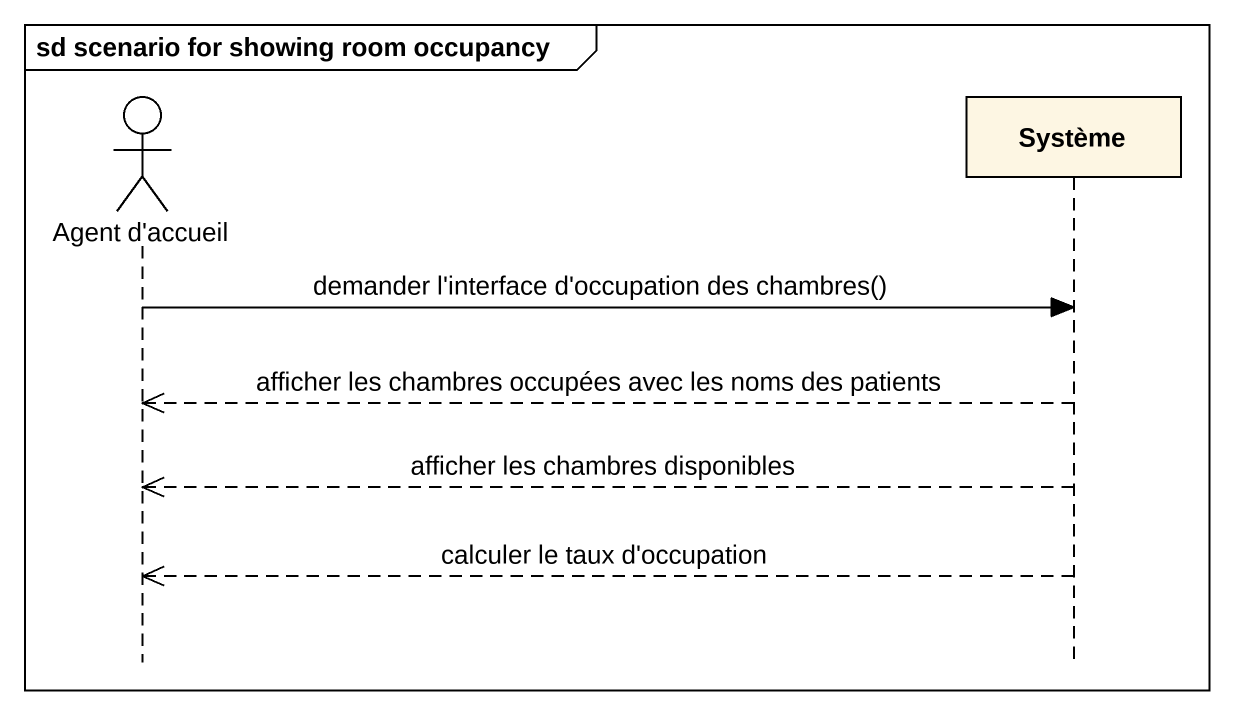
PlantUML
@startuml
mainframe sd scenario for showing room occupancy
hide footbox
actor "Agent d'accueil" as Agent_d_accueil
participant Système

Agent_d_accueil -> Système : demander l'interface d'occupation des chambres()
Système -->> Agent_d_accueil : afficher les chambres occupées avec les noms des patients
Système -->> Agent_d_accueil : afficher les chambres disponibles
Système -->> Agent_d_accueil : calculer le taux d'occupation
@enduml
